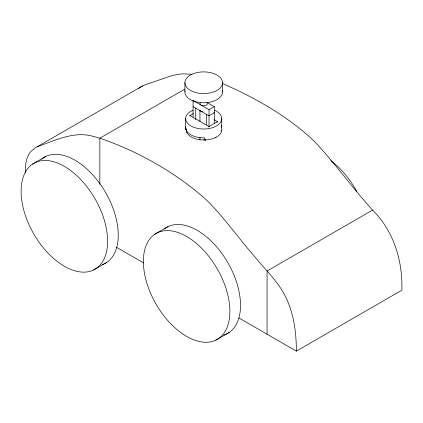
<?xml version="1.0" encoding="UTF-8"?>
<svg xmlns="http://www.w3.org/2000/svg" width="423" height="423" viewBox="0 0 423 423"><rect width="100%" height="100%" fill="white"/><g stroke="black" fill="none" stroke-linecap="round" stroke-linejoin="round"><path stroke-width="0.63" d="M220.88 130.977L221.71 130.496L221.747 118.599M185.708 126.831L185.671 127.482A18.036 10.411 0 0 0 203.706 137.898L204.838 137.877L204.838 140.235L205.663 139.759L205.663 140.145M138.247 88.745L140.399 87.159L145.089 84.806L172.536 75.4L182.054 73.845L191.926 74.247M25.364 172.885L25.676 164.41L26.453 160.328A44.896 25.919 60 0 1 30.779 151.614L34.898 148.071L142.694 85.869M32.476 164.145L45.864 156.431M184.83 89.131L99.86 138.189A179.542 103.661 60 0 0 93.864 136.571C74.326 130.564 55.239 140.42 37.192 146.781M189.89 116.082L189.89 115.527L193.295 113.565M193.581 100.796L209.02 109.71L214.334 106.644L214.334 123.199M185.671 118.599L185.708 129.681L186.532 129.205M189.89 115.527L209.02 126.572L217.522 121.665L217.522 122.221M154.749 234.289L168.132 226.575M93.494 270.043A61.171 35.315 60 0 0 77.488 176.291A61.171 35.315 60 0 0 22.107 202.58A61.171 35.315 60 0 0 93.494 270.043L106.876 262.323M238.836 317.911L296.349 351.116L401.85 290.204C402.855 260.943 393.676 230.984 372.573 210.094L267.072 271.006L267.072 334.212M215.762 340.187A61.171 35.315 60 0 0 199.756 246.435A61.171 35.315 60 0 0 144.375 272.719A61.171 35.315 60 0 0 215.762 340.187L229.144 332.467M222.234 83.394C253.361 96.983 283.505 113.872 309.081 136.407A125.382 72.391 60 0 1 316.293 143.397C336.079 164.737 352.988 188.558 372.573 210.094M206.863 102.329L214.334 106.644M213.837 112.492L214.334 112.777L209.02 115.844L193.078 106.644M214.149 119.714L217.522 121.665M116.383 247.217L143.677 262.974M296.349 351.116C296.391 328.845 292.668 305.559 279.777 286.873C272.423 276.256 263.275 267.061 255.095 257.099C239.936 239.83 226.638 220.975 210.791 204.309A125.382 72.391 60 0 0 203.579 197.319C173.256 171.315 137.644 151.133 99.86 138.189L99.86 184.312M222.498 82.728A18.786 10.845 0 0 1 194.316 92.124A18.786 10.845 0 0 1 194.316 73.338A18.786 10.845 0 0 1 222.498 82.728L222.498 91.934M209.02 109.71L209.02 126.266M209.02 126.572L209.02 127.127M206.366 114.31L206.366 124.774M199.952 110.366L199.952 121.56M199.952 137.359L199.952 139.992M195.738 108.177L195.738 119.635M193.078 100.505L193.078 117.065M186.532 130.358L186.532 132.277M184.92 82.728L184.92 91.934M206.995 102.519A3.759 2.168 0 0 1 203.891 105.739A3.759 2.168 0 0 1 200.259 102.71M202.94 111.831A3.759 2.168 0 0 1 200.031 110.154M222.398 90.813A18.786 10.845 0 0 1 203.706 102.784A18.786 10.845 0 0 1 185.02 90.813M41.576 159.164A61.171 35.315 60 0 1 105.745 192.803A61.171 35.315 60 0 1 102.08 264.745M164.346 228.906A61.171 35.315 60 0 1 228.52 263.841A61.171 35.315 60 0 1 223.825 335.064M330.834 160.708A61.171 35.315 60 0 1 356.769 191.503M214.382 110.202A18.036 10.411 0 0 1 217.089 125.578A18.036 10.411 0 0 1 190.324 125.578A18.036 10.411 0 0 1 193.031 110.202M215.92 137.237A6.012 3.469 60 0 1 215.931 137.607M221.361 125.351A18.036 10.411 0 0 1 221.747 127.482M185.729 129.681A18.025 9.734 -3 0 1 186.041 128.465M221.71 130.496A18.036 10.237 0.4 0 1 204.811 139.987M204.938 139.833A17.285 9.829 0.3 0 1 203.706 139.854M203.706 139.992A17.29 9.713 0.3 0 1 186.427 130.078"/></g></svg>
